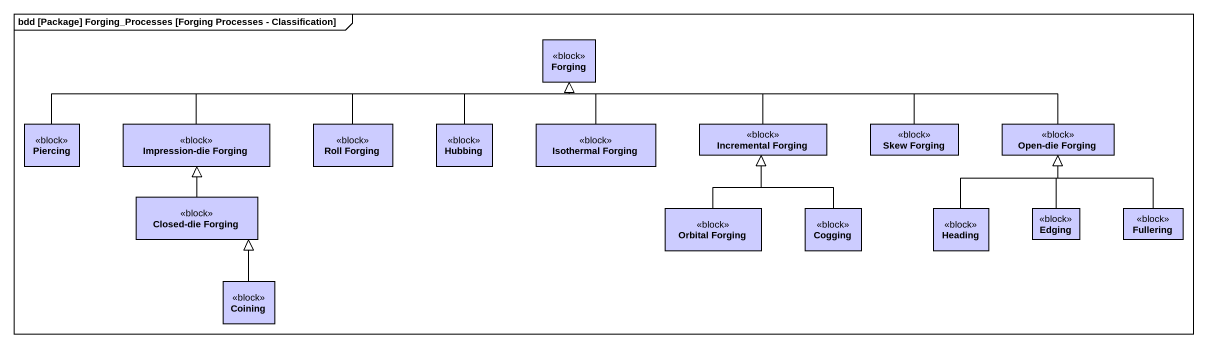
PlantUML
@startuml
mainframe bdd [Package] Forging_Processes [Forging Processes - Classification]
hide circle
hide empty members
class Forging <<block>> #CCCCFF
class Piercing <<block>> #CCCCFF
class "Impression-die Forging" as Impression_die_Forging <<block>> #CCCCFF
class "Roll Forging" as Roll_Forging <<block>> #CCCCFF
class Hubbing <<block>> #CCCCFF
class "Isothermal Forging" as Isothermal_Forging <<block>> #CCCCFF
class "Incremental Forging" as Incremental_Forging <<block>> #CCCCFF
class "Skew Forging" as Skew_Forging <<block>> #CCCCFF
class "Open-die Forging" as Open_die_Forging <<block>> #CCCCFF
class "Closed-die Forging" as Closed_die_Forging <<block>> #CCCCFF
class "Orbital Forging" as Orbital_Forging <<block>> #CCCCFF
class Cogging <<block>> #CCCCFF
class Heading <<block>> #CCCCFF
class Edging <<block>> #CCCCFF
class Fullering <<block>> #CCCCFF
class Coining <<block>> #CCCCFF
Piercing -right-|> Forging
Impression_die_Forging -right-|> Forging
Roll_Forging -right-|> Forging
Hubbing -up-|> Forging
Isothermal_Forging -up-|> Forging
Incremental_Forging -left-|> Forging
Skew_Forging -left-|> Forging
Open_die_Forging -left-|> Forging
Closed_die_Forging -up-|> Impression_die_Forging
Orbital_Forging -up-|> Incremental_Forging
Cogging -up-|> Incremental_Forging
Heading -up-|> Open_die_Forging
Edging -up-|> Open_die_Forging
Fullering -up-|> Open_die_Forging
Coining -up-|> Closed_die_Forging
@enduml
